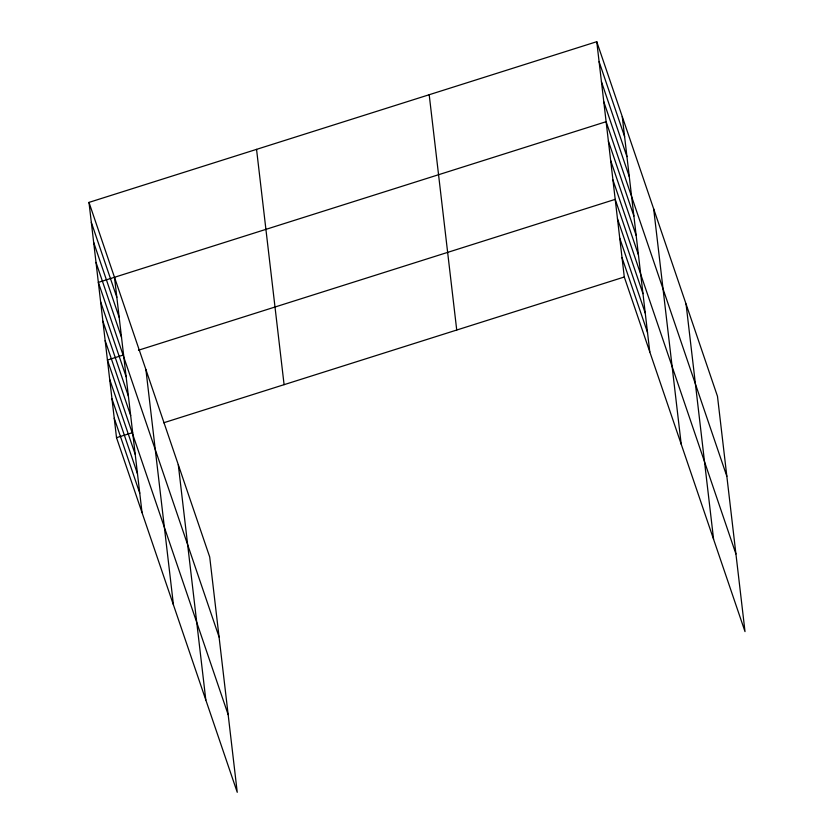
<?xml version="1.0" encoding="UTF-8"?>
<svg xmlns="http://www.w3.org/2000/svg" width="834" height="834" viewBox="0 0 834 834"><rect width="100%" height="100%" fill="white"/><g stroke="black" fill="none" stroke-linecap="round" stroke-linejoin="round"><path stroke-width="1.25" d="M88.988 202.391L209.709 556.997L237.242 792.3L116.52 437.694L88.988 202.391L596.758 41.7L717.48 396.306L745.012 631.609L624.291 277.003L596.758 41.7M123.578 354.94L107.44 360.048L228.151 714.644M138.465 350.228L615.211 199.357L735.922 553.953M116.52 437.694L132.658 432.596M163.693 422.775L624.291 277.003M599.104 61.706L624.603 136.609M601.439 81.701L626.939 156.615M603.785 101.706L629.284 176.61M726.841 476.308L606.12 121.701L98.349 282.392L219.071 636.999M608.393 141.113L633.892 216.027M610.665 160.535L636.165 235.438M612.938 179.946L638.437 254.85M617.483 218.769L642.983 293.672M619.745 238.18L645.255 313.094M622.018 257.591L647.528 332.505M91.333 222.397L116.833 297.3M93.669 242.392L119.168 317.306M96.014 262.397L121.514 337.301M100.622 301.804L126.122 376.718M102.895 321.226L128.394 396.129M105.167 340.637L130.667 415.541M109.713 379.46L135.212 454.363M111.985 398.871L137.485 473.785M114.258 418.282L139.758 493.196M686.059 304.003L713.591 539.306M653.679 208.907L681.211 444.209M622.258 116.604L649.79 351.917M429.197 94.732L456.73 330.035M256.549 149.359L284.092 384.672M178.288 464.694L205.821 699.997M145.908 369.598L173.451 604.9M114.487 277.305L142.03 512.608"/></g></svg>
